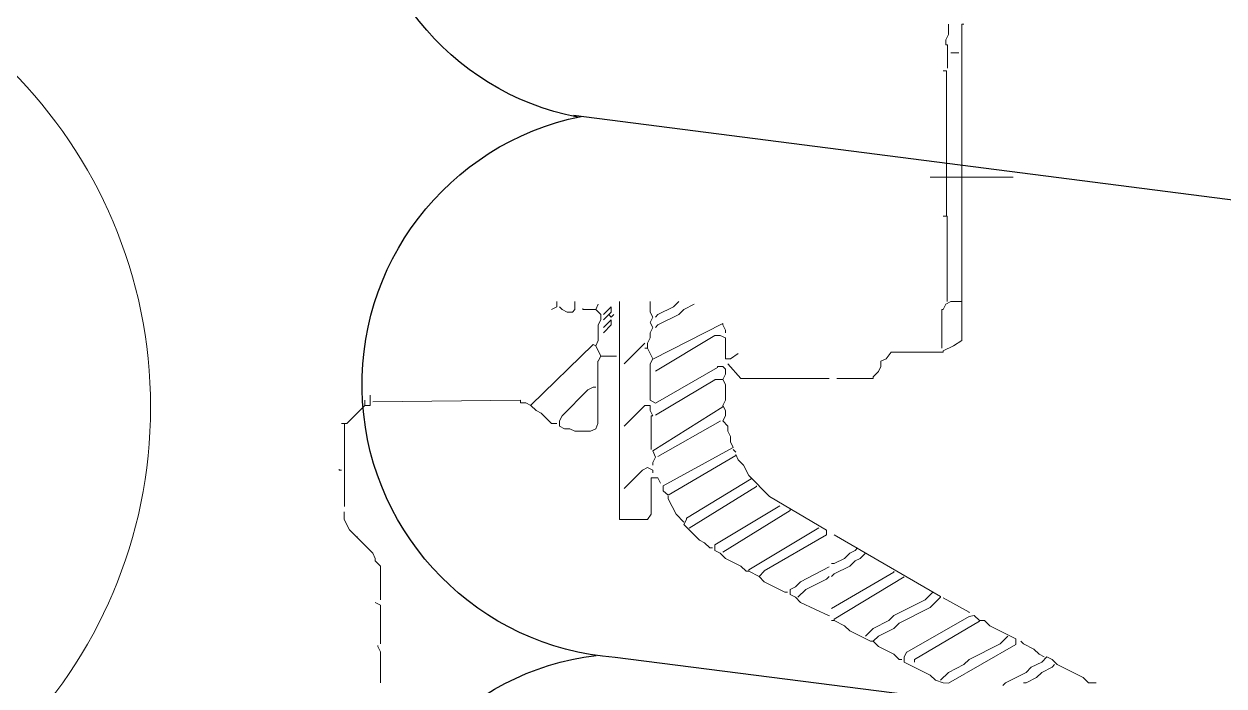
# Model space of a CAD drawing. Header units: millimetres. Extents: x -194958 to 83200, y -72620 to 64568.
# Drawn here: x 50772.4 to 50845.2, y 24727.3 to 24767.5 of the extents above; entities that cross this region are included whole.
import ezdxf

# ---------------------------------------------------------------- set-up
doc = ezdxf.new("R2010")
doc.units = ezdxf.units.MM
doc.header["$LTSCALE"] = 200
doc.layers.add('_GD-M-FP-Fhs', color=1, linetype='Continuous', lineweight=30)
doc.layers.add('VL-TEST-DRAIN VALVE', color=7, linetype='Continuous', lineweight=20)

# ---------------------------------------------------------------- blocks, each defined once
blk = doc.blocks.new('0167-P-PH2-PL-3-109 Office Lvl-03040507&08$0$hode dra')
at = {"color": 251}
for p, q in [((-0.2668344906347642, 0.0916993260979666), (-0.6467763939577793, 0.0430898054614488)), ((-0.2668344906347642, 0.05950115087628749), (-0.6492791172231449, 0.01021194091438815))]:
    blk.add_line(p, q, dxfattribs=at)
for centre, radius, start, end in [((-0.6459959652501013, 0.05901964701712359), 0.0161758289663719, 100.3920296080414, 263.1101294243837), ((-0.6455199411365058, 0.026532870449131), 0.0166045406637877, 94.33967559317011, 258.4975099586059), ((-0.6459605406190505, -0.005604177936902488), 0.01620735282749, 100.9722675149145, 262.9974389423274)]:
    blk.add_arc(centre, radius, start, end, dxfattribs=at)
blk = doc.blocks.new('G$C055760D6')
at = {"layer": '_GD-M-FP-Fhs', "color": 251, "xscale": -999.999999813906, "yscale": 999.9999998139062, "zscale": 999.9999998139064, "rotation": 180.0315716567086}
blk.add_blockref('0167-P-PH2-PL-3-109 Office Lvl-03040507&08$0$hode dra', (705.0452930769243, -402.5021402840175), dxfattribs=at)
blk = doc.blocks.new('A$Cab73a533')
at = {"color": 7}
for p, q in [((-9.007850840280298, 46.20508272775623, 0.0055527750848013), (-9.007850840280298, 46.4592427277712, 0.0055527750848013)), ((-8.838410840195138, 46.03564272775839, 0.0055527750848013), (-9.007850840280298, 46.20508272775623, 0.0055527750848013)), ((-8.414810840273276, 45.18844272775823, 0.0055527750848013), (-8.838410840195138, 46.03564272775839, 0.0055527750848013)), ((-8.49953084019944, 45.01900272777129, 0.0055527750848013), (-8.414810840273276, 45.10372272775567, 0.0055527750848013)), ((-8.245370840188116, 45.01900272777129, 0.0055527750848013), (-8.414810840273276, 45.18844272775823, 0.0055527750848013)), ((-8.6689708402846, 44.68012272777196, 0.0055527750848013), (-8.49953084019944, 45.01900272777129, 0.0055527750848013)), ((-8.330090840172488, 44.68012272777196, 0.0055527750848013), (-8.160650840203743, 44.84956272775889, 0.0055527750848013)), ((-8.160650840203743, 44.84956272775889, 0.0055527750848013), (-8.245370840188116, 45.01900272777129, 0.0055527750848013)), ((-8.075930840277579, 44.59540272777303, 0.0055527750848013), (-8.160650840203743, 44.76484272775633, 0.0055527750848013)), ((-9.007850840280298, 44.17180272775659, 0.0055527750848013), (-8.838410840195138, 44.51068272775592, 0.0055527750848013)), ((-8.838410840195138, 44.51068272775592, 0.0055527750848013), (-8.6689708402846, 44.68012272777196, 0.0055527750848013)), ((-8.6689708402846, 44.17180272775659, 0.0055527750848013), (-8.49953084019944, 44.34124272775807, 0.0055527750848013)), ((-8.49953084019944, 44.34124272775807, 0.0055527750848013), (-8.330090840172488, 44.68012272777196, 0.0055527750848013)), ((-7.906490840192419, 44.42596272777155, 0.0055527750848013), (-8.075930840277579, 44.59540272777303, 0.0055527750848013)), ((-7.737050840281881, 44.08708272777221, 0.0055527750848013), (-7.906490840192419, 44.42596272777155, 0.0055527750848013)), ((-9.007850840280298, 43.49404272777247, 0.0055527750848013), (-8.6689708402846, 44.17180272775659, 0.0055527750848013)), ((-9.007850840280298, 44.08708272777221, 0.0055527750848013), (-9.007850840280298, 44.17180272775659, 0.0055527750848013)), ((-7.652330840181094, 44.00236272775874, 0.0055527750848013), (-7.737050840281881, 44.08708272777221, 0.0055527750848013)), ((-9.020173749420792, 41.63020272775611, 0.0055527750848013), (-7.750606040179264, 43.83292272775725, 0.0055527750848013)), ((-7.750606040179264, 43.83292272775725, 0.0055527750848013), (-7.737050840281881, 43.83292272775725, 0.0055527750848013)), ((-7.737050840281881, 43.83292272775725, 0.0055527750848013), (-7.567610840196721, 43.83292272775725, 0.0055527750848013)), ((-7.737050840281881, 43.32460272777098, 0.0055527750848013), (-7.482890840270557, 43.57876272777139, 0.0055527750848013)), ((-7.567610840196721, 43.83292272775725, 0.0055527750848013), (-7.144010840274859, 42.98572272777164, 0.0055527750848013)), ((7.512549159815535, 41.03716272775637, 0.0055527750848013), (7.512549159815535, 43.74820272775833, 0.0055527750848013)), ((-9.092570840206463, 43.40932272775535, 0.0055527750848013), (-9.007850840280298, 43.49404272777247, 0.0055527750848013)), ((-8.245370840188116, 42.30796272775842, 0.0055527750848013), (-7.737050840281881, 43.32460272777098, 0.0055527750848013)), ((-7.144010840274859, 42.98572272777164, 0.0055527750848013), (-6.974570840189699, 42.81628272777016, 0.0055527750848013)), ((-6.974570840189699, 42.81628272777016, 0.0055527750848013), (-6.974570840189699, 42.64684272775776, 0.0055527750848013)), ((-8.247703986999113, 40.5288427277701, 0.0055527750848013), (-6.998896763485391, 42.64684272775776, 0.0055527750848013)), ((-6.998896763485391, 42.64684272775776, 0.0055527750848013), (-6.974570840189699, 42.64684272775776, 0.0055527750848013)), ((-6.974570840189699, 42.64684272775776, 0.0055527750848013), (-6.805130840279162, 42.47740272777082, 0.0055527750848013)), ((-6.805130840279162, 42.47740272777082, 0.0055527750848013), (-6.842665017349645, 42.30796272775842, 0.0055527750848013)), ((-8.6689708402846, 41.63020272775611, 0.0055527750848013), (-8.414810840273276, 42.13852272777149, 0.0055527750848013)), ((-8.414810840273276, 42.13852272777149, 0.0055527750848013), (-8.245370840188116, 42.30796272775842, 0.0055527750848013)), ((-6.842665017349645, 42.30796272775842, 0.0055527750848013), (-8.007296916213818, 40.27468272775877, 0.0055527750848013)), ((-6.703880108601879, 42.30796272775842, 0.0055527750848013), (-6.720410840178374, 42.30796272775842, 0.0055527750848013)), ((-6.228621571906842, 41.46076272777282, 0.0055527750848013), (-6.703880108601879, 42.30796272775842, 0.0055527750848013)), ((2.005749159725383, 41.7996427277576, 0.0055527750848013), (2.175189159810543, 42.07498272775774, 0.0055527750848013)), ((2.175189159810543, 42.07498272775774, 0.0055527750848013), (12.51102915982483, 42.07498272775774, 0.0055527750848013)), ((3.44598915980896, 41.71492272775868, 0.0055527750848013), (3.44598915980896, 42.05380272775801, 0.0055527750848013)), ((11.57910915982211, 41.71492272775868, 0.0055527750848013), (11.57910915982211, 41.96908272775545, 0.0055527750848013)), ((12.51102915982483, 42.07498272775774, 0.0055527750848013), (12.51102915982483, 42.13852272777149, 0.0055527750848013)), ((-9.007850840280298, 41.46076272777282, 0.0055527750848013), (-9.020173749420792, 41.63020272775611, 0.0055527750848013)), ((-8.92313084017951, 41.3760427277557, 0.0055527750848013), (-8.6689708402846, 41.63020272775611, 0.0055527750848013)), ((1.836309159814846, 41.46076272777282, 0.0055527750848013), (2.005749159725383, 41.7996427277576, 0.0055527750848013)), ((3.361269159824587, 41.54548272777174, 0.0055527750848013), (3.44598915980896, 41.71492272775868, 0.0055527750848013)), ((3.44598915980896, 41.58784272775665, 0.0055527750848013), (6.241749159817118, 41.58784272775665, 0.0055527750848013)), ((6.241749159817118, 41.58784272775665, 0.0055527750848013), (6.241749159817118, 41.46076272777282, 0.0055527750848013)), ((6.241749159817118, 41.56666272777147, 0.0055527750848013), (10.98606915981509, 41.56666272777147, 0.0055527750848013)), ((10.98606915981509, 41.56666272777147, 0.0055527750848013), (10.98606915981509, 41.46076272777282, 0.0055527750848013)), ((11.07078915979946, 41.60196272775647, 0.0055527750848013), (11.83326915983343, 41.60196272775647, 0.0055527750848013)), ((11.83326915983343, 41.60196272775647, 0.0055527750848013), (11.83326915983343, 41.54548272777174, 0.0055527750848013)), ((12.00270915968576, 41.54548272777174, 0.0055527750848013), (12.17214915982913, 41.63020272775611, 0.0055527750848013)), ((12.17214915982913, 41.63020272775611, 0.0055527750848013), (12.51102915982483, 41.63020272775611, 0.0055527750848013)), ((-8.92313084017951, 41.20660272775785, 0.0055527750848013), (-9.007850840280298, 41.46076272777282, 0.0055527750848013)), ((-8.753690840327181, 41.03716272775637, 0.0055527750848013), (-8.92313084017951, 41.20660272775785, 0.0055527750848013)), ((-6.21209084027214, 41.3760427277557, 0.0055527750848013), (-6.550970840326045, 41.03716272775637, 0.0055527750848013)), ((-6.191055472881999, 41.3760427277557, 0.0055527750848013), (-6.21209084027214, 41.3760427277557, 0.0055527750848013)), ((-4.17171419999795, 37.90252272775615, 0.0055527750848013), (-6.191055472881999, 41.3760427277557, 0.0055527750848013)), ((1.79394915967714, 39.76636272775795, 0.0055527750848013), (1.79394915967714, 41.46076272777282, 0.0055527750848013)), ((1.79394915967714, 41.46076272777282, 0.0055527750848013), (1.836309159814846, 41.46076272777282, 0.0055527750848013)), ((1.921029159799218, 41.4184027277588, 0.0055527750848013), (3.19182915968122, 41.4184027277588, 0.0055527750848013)), ((3.19182915968122, 41.46076272777282, 0.0055527750848013), (3.361269159824587, 41.54548272777174, 0.0055527750848013)), ((3.19182915968122, 41.4184027277588, 0.0055527750848013), (3.19182915968122, 41.46076272777282, 0.0055527750848013)), ((11.83326915983343, 41.54548272777174, 0.0055527750848013), (12.00270915968576, 41.54548272777174, 0.0055527750848013)), ((-8.330090840172488, 40.18996272777076, 0.0055527750848013), (-8.753690840327181, 41.03716272775637, 0.0055527750848013)), ((-6.550970840326045, 41.03716272775637, 0.0055527750848013), (-7.059290840174071, 40.02052272775836, 0.0055527750848013)), ((-6.805130840279162, 39.85108272777143, 0.0055527750848013), (-6.296810840198305, 40.86772272775852, 0.0055527750848013)), ((-6.296810840198305, 40.86772272775852, 0.0055527750848013), (-6.04265084018698, 41.12188272777348, 0.0055527750848013)), ((-8.330090840172488, 40.5288427277701, 0.0055527750848013), (-8.247703986999113, 40.5288427277701, 0.0055527750848013)), ((-8.160650840203743, 40.18996272777076, 0.0055527750848013), (-8.330090840172488, 40.18996272777076, 0.0055527750848013)), ((-8.245370840188116, 40.02052272775836, 0.0055527750848013), (-8.245370840188116, 40.10524272777184, 0.0055527750848013)), ((-8.075930840277579, 39.85108272777143, 0.0055527750848013), (-8.245370840188116, 40.02052272775836, 0.0055527750848013)), ((-7.991210840176791, 40.27468272775877, 0.0055527750848013), (-8.160650840203743, 40.18996272777076, 0.0055527750848013)), ((-8.007296916213818, 40.27468272775877, 0.0055527750848013), (-7.991210840176791, 40.27468272775877, 0.0055527750848013)), ((-7.059290840174071, 40.02052272775836, 0.0055527750848013), (-7.228730840201024, 39.85108272777143, 0.0055527750848013)), ((-5.544077272119466, 40.18996272777076, 0.0055527750848013), (-6.930804342904594, 37.90252272775615, 0.0055527750848013)), ((-7.821770840208046, 39.34276272775605, 0.0055527750848013), (-8.075930840277579, 39.85108272777143, 0.0055527750848013)), ((-7.228730840201024, 39.85108272777143, 0.0055527750848013), (-7.482890840270557, 39.34276272775605, 0.0055527750848013)), ((-7.228730840201024, 39.1733227277582, 0.0055527750848013), (-6.974570840189699, 39.68164272775539, 0.0055527750848013)), ((-6.974570840189699, 39.68164272775539, 0.0055527750848013), (-6.805130840279162, 39.85108272777143, 0.0055527750848013)), ((-6.581207315553911, 37.81780272777178, 0.0055527750848013), (-5.390960758260917, 39.85108272777143, 0.0055527750848013)), ((-5.390960758260917, 39.85108272777143, 0.0055527750848013), (-5.364890840195585, 39.85108272777143, 0.0055527750848013)), ((1.582149159803521, 39.59692272775646, 0.0055527750848013), (1.79394915967714, 39.76636272775795, 0.0055527750848013)), ((-7.652330840181094, 39.1733227277582, 0.0055527750848013), (-7.821770840208046, 39.34276272775605, 0.0055527750848013)), ((-7.482890840270557, 39.34276272775605, 0.0055527750848013), (-7.652330840181094, 39.1733227277582, 0.0055527750848013)), ((0.9891091596800834, 39.1733227277582, 0.0055527750848013), (1.158549159823451, 39.34276272775605, 0.0055527750848013)), ((1.158549159823451, 39.34276272775605, 0.0055527750848013), (1.327989159792196, 39.42748272777317, 0.0055527750848013)), ((1.327989159792196, 39.42748272777317, 0.0055527750848013), (1.497429159819148, 39.42748272777317, 0.0055527750848013)), ((1.497429159819148, 39.42748272777317, 0.0055527750848013), (1.582149159803521, 39.59692272775646, 0.0055527750848013)), ((-7.652330840181094, 39.08860272777019, 0.0055527750848013), (-7.652330840181094, 39.1733227277582, 0.0055527750848013)), ((-7.313450840185396, 38.41084272777152, 0.0055527750848013), (-7.652330840181094, 39.08860272777019, 0.0055527750848013)), ((-7.482890840270557, 38.91916272775779, 0.0055527750848013), (-7.228730840201024, 39.1733227277582, 0.0055527750848013)), ((-4.941290840273723, 38.74972272777086, 0.0055527750848013), (-4.771850840188563, 38.91916272775779, 0.0055527750848013)), ((0.9326291598263197, 37.98724272777326, 0.0055527750848013), (0.9326291598263197, 39.1733227277582, 0.0055527750848013)), ((0.9326291598263197, 39.1733227277582, 0.0055527750848013), (0.9891091596800834, 39.1733227277582, 0.0055527750848013)), ((-5.195450840168633, 38.41084272777152, 0.0055527750848013), (-5.026010840199888, 38.58028272775846, 0.0055527750848013)), ((-5.026010840199888, 38.58028272775846, 0.0055527750848013), (-4.941290840273723, 38.74972272777086, 0.0055527750848013)), ((-4.771850840188563, 38.41084272777152, 0.0055527750848013), (-4.68713084020419, 38.58028272775846, 0.0055527750848013)), ((-4.68713084020419, 38.58028272775846, 0.0055527750848013), (-4.602410840278026, 38.66500272775738, 0.0055527750848013)), ((-7.144010840274859, 38.24140272775549, 0.0055527750848013), (-7.313450840185396, 38.41084272777152, 0.0055527750848013)), ((-6.974570840189699, 37.90252272775615, 0.0055527750848013), (-7.144010840274859, 38.24140272775549, 0.0055527750848013)), ((-5.449610840179957, 37.90252272775615, 0.0055527750848013), (-5.195450840168633, 38.41084272777152, 0.0055527750848013)), ((-5.11073084018426, 37.90252272775615, 0.0055527750848013), (-4.941290840273723, 38.24140272775549, 0.0055527750848013)), ((-4.941290840273723, 38.24140272775549, 0.0055527750848013), (-4.771850840188563, 38.41084272777152, 0.0055527750848013)), ((-6.930804342904594, 37.90252272775615, 0.0055527750848013), (-6.974570840189699, 37.90252272775615, 0.0055527750848013)), ((-6.974570840189699, 37.81780272777178, 0.0055527750848013), (-6.974570840189699, 37.90252272775615, 0.0055527750848013)), ((-6.383438948367257, 36.80116272775558, 0.0055527750848013), (-6.824211921251845, 37.7330827277583, 0.0055527750848013)), ((-6.824211921251845, 37.7330827277583, 0.0055527750848013), (-6.805130840162747, 37.7330827277583, 0.0055527750848013)), ((-5.957930840202607, 36.97060272777162, 0.0055527750848013), (-5.61905084020691, 37.64836272777029, 0.0055527750848013)), ((-5.214531921257731, 37.7330827277583, 0.0055527750848013), (-5.705678948259447, 36.80116272775558, 0.0055527750848013)), ((-5.61905084020691, 37.64836272777029, 0.0055527750848013), (-5.53433084016433, 37.7330827277583, 0.0055527750848013)), ((-5.534330840280745, 37.81780272777178, 0.0055527750848013), (-5.449610840179957, 37.90252272775615, 0.0055527750848013)), ((-4.171941651031375, 37.64836272777029, 0.0055527750848013), (-5.353442191611975, 35.61508272777064, 0.0055527750848013)), ((-5.11073084018426, 37.81780272777178, 0.0055527750848013), (-5.11073084018426, 37.90252272775615, 0.0055527750848013)), ((-4.009370840154588, 37.64836272777029, 0.0055527750848013), (-4.171941651031375, 37.64836272777029, 0.0055527750848013)), ((-2.918154381564818, 35.78452272777213, 0.0055527750848013), (-4.019800115085673, 37.64836272777029, 0.0055527750848013)), ((-4.019800115085673, 37.64836272777029, 0.0055527750848013), (-4.009370840154588, 37.64836272777029, 0.0055527750848013)), ((0.9326291598263197, 34.85260272775849, 0.0055527750848013), (0.9326291598263197, 37.7330827277583, 0.0055527750848013)), ((-3.943027741916012, 37.39420272777352, 0.0055527750848013), (-5.321258115582168, 35.10676272775891, 0.0055527750848013)), ((-6.212090840155724, 36.71644272777121, 0.0055527750848013), (-5.957930840202607, 36.97060272777162, 0.0055527750848013)), ((-6.212090840155724, 36.63172272775773, 0.0055527750848013), (-6.383438948367257, 36.80116272775558, 0.0055527750848013)), ((-6.127370840171352, 36.46228272775625, 0.0055527750848013), (-6.212090840155724, 36.63172272775773, 0.0055527750848013)), ((-5.873210840160027, 36.63172272775773, 0.0055527750848013), (-5.957930840202607, 36.46228272775625, 0.0055527750848013)), ((-5.703770840191282, 36.80116272775558, 0.0055527750848013), (-5.873210840160027, 36.63172272775773, 0.0055527750848013)), ((-5.957930840202607, 36.46228272775625, 0.0055527750848013), (-6.127370840171352, 36.46228272775625, 0.0055527750848013)), ((-6.04265084018698, 36.29284272777295, 0.0055527750848013), (-6.04265084018698, 36.37756272777187, 0.0055527750848013)), ((-5.703770840191282, 35.61508272777064, 0.0055527750848013), (-6.04265084018698, 36.29284272777295, 0.0055527750848013)), ((-4.733872909215279, 34.2595627277733, 0.0055527750848013), (-3.376161874679383, 36.46228272775625, 0.0055527750848013)), ((-3.220605848066043, 36.12340272777146, 0.0055527750848013), (-4.499207944085356, 34.00540272775834, 0.0055527750848013)), ((-3.376161874679383, 36.46228272775625, 0.0055527750848013), (-3.331610840163194, 36.46228272775625, 0.0055527750848013)), ((-2.230250840191729, 35.10676272775891, 0.0055527750848013), (-2.918154381564818, 35.78452272777213, 0.0055527750848013)), ((-5.53433084016433, 35.44564272775824, 0.0055527750848013), (-5.703770840191282, 35.61508272777064, 0.0055527750848013)), ((-5.364890840195585, 35.61508272777064, 0.0055527750848013), (-5.53433084016433, 35.44564272775824, 0.0055527750848013)), ((-5.364890840195585, 35.10676272775891, 0.0055527750848013), (-5.53433084016433, 35.44564272775824, 0.0055527750848013)), ((-5.353442191611975, 35.61508272777064, 0.0055527750848013), (-5.364890840195585, 35.61508272777064, 0.0055527750848013)), ((-3.959412890078966, 33.15820272777273, 0.0055527750848013), (-2.591439107200131, 35.36092272777023, 0.0055527750848013)), ((-2.591439107200131, 35.36092272777023, 0.0055527750848013), (-2.569130840187427, 35.36092272777023, 0.0055527750848013)), ((-5.321258115582168, 35.10676272775891, 0.0055527750848013), (-5.364890840195585, 35.10676272775891, 0.0055527750848013)), ((-5.364890840195585, 35.02204272777089, 0.0055527750848013), (-5.364890840195585, 35.10676272775891, 0.0055527750848013)), ((-5.195450840168633, 34.85260272775849, 0.0055527750848013), (-5.364890840195585, 35.02204272777089, 0.0055527750848013)), ((-2.340541943674907, 35.19148272777238, 0.0055527750848013), (-3.629227742785588, 33.07348272775562, 0.0055527750848013)), ((-1.891370840196032, 34.93732272777197, 0.0055527750848013), (-2.230250840191729, 35.10676272775891, 0.0055527750848013)), ((-1.72193084016908, 34.76788272775593, 0.0055527750848013), (-1.891370840196032, 34.93732272777197, 0.0055527750848013)), ((-4.941290840157308, 34.34428272777222, 0.0055527750848013), (-5.195450840168633, 34.85260272775849, 0.0055527750848013)), ((-2.877441768010613, 32.48044272777042, 0.0055527750848013), (-1.583059912372846, 34.68316272777156, 0.0055527750848013)), ((-1.315662870707456, 34.59844272775808, 0.0055527750848013), (-2.572881801985204, 32.31100272775802, 0.0055527750848013)), ((-1.552490840200335, 34.68316272777156, 0.0055527750848013), (-1.72193084016908, 34.76788272775593, 0.0055527750848013)), ((-1.583059912372846, 34.68316272777156, 0.0055527750848013), (-1.552490840200335, 34.68316272777156, 0.0055527750848013)), ((-1.467770840157755, 34.68316272777156, 0.0055527750848013), (-1.383050840173382, 34.59844272775808, 0.0055527750848013)), ((-1.128890840162057, 34.51372272775552, 0.0055527750848013), (-1.315662870707456, 34.59844272775808, 0.0055527750848013)), ((-0.9594508401933126, 34.51372272775552, 0.0055527750848013), (-1.128890840162057, 34.51372272775552, 0.0055527750848013)), ((-0.7900108401663601, 34.4290027277566, 0.0055527750848013), (-0.9594508401933126, 34.51372272775552, 0.0055527750848013)), ((1.412709159834776, 34.4290027277566, 0.0055527750848013), (0.9326291598263197, 34.85260272775849, 0.0055527750848013)), ((1.582149159803521, 34.51372272775552, 0.0055527750848013), (1.751589159830473, 34.76788272775593, 0.0055527750848013)), ((1.582149159803521, 34.34428272777222, 0.0055527750848013), (1.582149159803521, 34.51372272775552, 0.0055527750848013)), ((-4.771850840188563, 34.17484272775619, 0.0055527750848013), (-4.941290840157308, 34.34428272777222, 0.0055527750848013)), ((-4.68713084020419, 34.00540272775834, 0.0055527750848013), (-4.771850840188563, 34.17484272775619, 0.0055527750848013)), ((-1.616819177696016, 32.14156272777109, 0.0055527750848013), (-0.4639544630772434, 34.17484272775619, 0.0055527750848013)), ((-1.423894768988248, 31.97212272775869, 0.0055527750848013), (0.01122243324061856, 34.2595627277733, 0.0055527750848013)), ((-0.6205708401976153, 34.4290027277566, 0.0055527750848013), (-0.7900108401663601, 34.4290027277566, 0.0055527750848013)), ((-0.4511308401706629, 34.2595627277733, 0.0055527750848013), (-0.6205708401976153, 34.4290027277566, 0.0055527750848013)), ((-0.4639544630772434, 34.17484272775619, 0.0055527750848013), (-0.4511308401706629, 34.17484272775619, 0.0055527750848013)), ((-0.281690840201918, 34.34428272777222, 0.0055527750848013), (-0.4511308401706629, 34.2595627277733, 0.0055527750848013)), ((-0.1122508401749656, 34.34428272777222, 0.0055527750848013), (-0.281690840201918, 34.34428272777222, 0.0055527750848013)), ((0.05718915979377925, 34.2595627277733, 0.0055527750848013), (-0.1122508401749656, 34.34428272777222, 0.0055527750848013)), ((0.01122243324061856, 34.2595627277733, 0.0055527750848013), (0.05718915979377925, 34.2595627277733, 0.0055527750848013)), ((0.2266291598207317, 34.34428272777222, 0.0055527750848013), (0.05718915979377925, 34.2595627277733, 0.0055527750848013)), ((0.7349491598433815, 34.34428272777222, 0.0055527750848013), (0.2266291598207317, 34.34428272777222, 0.0055527750848013)), ((0.9043891598121263, 34.2595627277733, 0.0055527750848013), (0.7349491598433815, 34.34428272777222, 0.0055527750848013)), ((1.073829159839079, 34.34428272777222, 0.0055527750848013), (0.9043891598121263, 34.2595627277733, 0.0055527750848013)), ((0.9043891598121263, 34.00540272775834, 0.0055527750848013), (0.9043891598121263, 34.2595627277733, 0.0055527750848013)), ((1.243269159807824, 34.34428272777222, 0.0055527750848013), (1.073829159839079, 34.34428272777222, 0.0055527750848013)), ((1.327989159792196, 34.2595627277733, 0.0055527750848013), (1.243269159807824, 34.34428272777222, 0.0055527750848013)), ((1.327989159792196, 34.09012272777181, 0.0055527750848013), (1.327989159792196, 34.2595627277733, 0.0055527750848013)), ((1.564184125512838, 31.97212272775869, 0.0055527750848013), (2.729714194138069, 34.2595627277733, 0.0055527750848013)), ((2.259909159794915, 34.34428272777222, 0.0055527750848013), (1.582149159803521, 34.34428272777222, 0.0055527750848013)), ((2.344629159837496, 34.17484272775619, 0.0055527750848013), (2.259909159794915, 34.34428272777222, 0.0055527750848013)), ((2.344629159837496, 34.00540272775834, 0.0055527750848013), (2.344629159837496, 34.17484272775619, 0.0055527750848013)), ((2.51406915980624, 34.34428272777222, 0.0055527750848013), (2.429349159821868, 34.34428272777222, 0.0055527750848013)), ((2.683509159833193, 34.2595627277733, 0.0055527750848013), (2.51406915980624, 34.34428272777222, 0.0055527750848013)), ((2.729714194138069, 34.2595627277733, 0.0055527750848013), (2.683509159833193, 34.2595627277733, 0.0055527750848013)), ((-4.517690840177238, 34.00540272775834, 0.0055527750848013), (-4.68713084020419, 34.00540272775834, 0.0055527750848013)), ((-4.60241084016161, 33.83596272775685, 0.0055527750848013), (-4.60241084016161, 33.92068272777033, 0.0055527750848013)), ((-4.432970840192866, 33.66652272775536, 0.0055527750848013), (-4.60241084016161, 33.83596272775685, 0.0055527750848013)), ((-4.499207944085356, 34.00540272775834, 0.0055527750848013), (-4.517690840177238, 34.00540272775834, 0.0055527750848013)), ((-0.2667090562172234, 32.05684272777216, 0.0055527750848013), (0.8966331034316681, 34.00540272775834, 0.0055527750848013)), ((0.1258230837993324, 32.05684272777216, 0.0055527750848013), (1.290454982605297, 34.09012272777181, 0.0055527750848013)), ((0.8966331034316681, 34.00540272775834, 0.0055527750848013), (0.9043891598121263, 34.00540272775834, 0.0055527750848013)), ((1.173530943924561, 32.05684272777216, 0.0055527750848013), (2.336873103515245, 34.00540272775834, 0.0055527750848013)), ((1.290454982605297, 34.09012272777181, 0.0055527750848013), (1.327989159792196, 34.09012272777181, 0.0055527750848013)), ((2.336873103515245, 34.00540272775834, 0.0055527750848013), (2.344629159837496, 34.00540272775834, 0.0055527750848013)), ((-4.348250840208493, 33.49708272775752, 0.0055527750848013), (-4.432970840192866, 33.66652272775536, 0.0055527750848013)), ((-3.839930840185843, 32.98876272777125, 0.0055527750848013), (-4.348250840208493, 33.49708272775752, 0.0055527750848013)), ((-3.670490840158891, 33.07348272775562, 0.0055527750848013), (-3.839930840185843, 32.98876272777125, 0.0055527750848013)), ((-3.755210840201471, 32.98876272777125, 0.0055527750848013), (-3.501050840190146, 32.73460272775628, 0.0055527750848013)), ((-3.629227742785588, 33.07348272775562, 0.0055527750848013), (-3.670490840158891, 33.07348272775562, 0.0055527750848013)), ((3.02238915982889, 32.8193227277734, 0.0055527750848013), (3.19182915968122, 32.98876272777125, 0.0055527750848013)), ((3.19182915968122, 32.98876272777125, 0.0055527750848013), (3.361269159824587, 33.32764272777058, 0.0055527750848013)), ((-3.501050840190146, 32.73460272775628, 0.0055527750848013), (-2.992730840167496, 32.48044272777042, 0.0055527750848013)), ((2.683509159833193, 32.14156272777109, 0.0055527750848013), (3.02238915982889, 32.8193227277734, 0.0055527750848013)), ((3.02238915982889, 32.14156272777109, 0.0055527750848013), (3.276549159840215, 32.64988272777191, 0.0055527750848013)), ((3.276549159840215, 32.64988272777191, 0.0055527750848013), (3.44598915980896, 32.8193227277734, 0.0055527750848013)), ((-2.992730840167496, 32.48044272777042, 0.0055527750848013), (-2.908010840183124, 32.48044272777042, 0.0055527750848013)), ((-2.738570840156171, 32.31100272775802, 0.0055527750848013), (-2.877441768010613, 32.48044272777042, 0.0055527750848013)), ((-2.569130840187427, 32.31100272775802, 0.0055527750848013), (-2.738570840156171, 32.31100272775802, 0.0055527750848013)), ((-2.314970840176102, 32.14156272777109, 0.0055527750848013), (-2.484410840203054, 32.22628272777001, 0.0055527750848013)), ((-3.670490840158891, 31.80268272777175, 0.0055527750848013), (-3.501050840190146, 31.91564272777032, 0.0055527750848013)), ((-3.670490840158891, 30.9554827277716, 0.0055527750848013), (-3.670490840158891, 31.80268272777175, 0.0055527750848013)), ((-3.501050840190146, 31.91564272777032, 0.0055527750848013), (-2.314970840176102, 31.91564272777032, 0.0055527750848013)), ((-2.314970840176102, 31.97212272775869, 0.0055527750848013), (-2.314970840176102, 32.14156272777109, 0.0055527750848013)), ((-2.314970840176102, 31.91564272777032, 0.0055527750848013), (-2.314970840176102, 31.97212272775869, 0.0055527750848013)), ((-2.060810840164777, 31.97212272775869, 0.0055527750848013), (-2.145530840207357, 31.97212272775869, 0.0055527750848013)), ((-1.976090840180404, 31.80268272777175, 0.0055527750848013), (-2.060810840164777, 31.97212272775869, 0.0055527750848013)), ((-2.060810840164777, 31.63324272775571, 0.0055527750848013), (-1.976090840180404, 31.80268272777175, 0.0055527750848013)), ((-1.891370840196032, 31.97212272775869, 0.0055527750848013), (-1.806650840153452, 31.97212272775869, 0.0055527750848013)), ((-1.806650840153452, 31.97212272775869, 0.0055527750848013), (-1.637210840184707, 32.05684272777216, 0.0055527750848013)), ((-1.637210840184707, 32.05684272777216, 0.0055527750848013), (-1.423894768988248, 31.97212272775869, 0.0055527750848013)), ((-1.383050840173382, 31.91564272777032, 0.0055527750848013), (-0.281690840201918, 31.91564272777032, 0.0055527750848013)), ((-0.281690840201918, 31.91564272777032, 0.0055527750848013), (-0.281690840201918, 31.97212272775869, 0.0055527750848013)), ((-0.281690840201918, 31.97212272775869, 0.0055527750848013), (-0.1122508401749656, 31.88740272777068, 0.0055527750848013)), ((-0.1122508401749656, 31.88740272777068, 0.0055527750848013), (0.05718915979377925, 31.88740272777068, 0.0055527750848013)), ((0.05718915979377925, 31.88740272777068, 0.0055527750848013), (0.05718915979377925, 31.71796272775828, 0.0055527750848013)), ((0.2266291598207317, 31.88740272777068, 0.0055527750848013), (0.1258230837993324, 32.05684272777216, 0.0055527750848013)), ((1.412709159834776, 31.88740272777068, 0.0055527750848013), (0.2266291598207317, 31.88740272777068, 0.0055527750848013)), ((1.582149159803521, 31.97212272775869, 0.0055527750848013), (1.412709159834776, 31.88740272777068, 0.0055527750848013)), ((1.921029159799218, 31.80268272777175, 0.0055527750848013), (1.582149159803521, 31.97212272775869, 0.0055527750848013)), ((2.090469159826171, 31.80268272777175, 0.0055527750848013), (1.921029159799218, 31.80268272777175, 0.0055527750848013)), ((1.921029159799218, 31.71796272775828, 0.0055527750848013), (1.921029159799218, 31.80268272777175, 0.0055527750848013)), ((2.259909159794915, 31.88740272777068, 0.0055527750848013), (2.090469159826171, 31.80268272777175, 0.0055527750848013)), ((2.429349159821868, 31.88740272777068, 0.0055527750848013), (2.259909159794915, 31.88740272777068, 0.0055527750848013)), ((2.598789159790613, 31.97212272775869, 0.0055527750848013), (2.429349159821868, 31.88740272777068, 0.0055527750848013)), ((2.598789159790613, 32.05684272777216, 0.0055527750848013), (2.683509159833193, 32.14156272777109, 0.0055527750848013)), ((2.768229159817565, 31.88740272777068, 0.0055527750848013), (2.598789159790613, 31.97212272775869, 0.0055527750848013)), ((2.937669159844518, 31.97212272775869, 0.0055527750848013), (2.768229159817565, 31.88740272777068, 0.0055527750848013)), ((2.937669159844518, 32.05684272777216, 0.0055527750848013), (3.02238915982889, 32.14156272777109, 0.0055527750848013)), ((3.107109159813263, 31.88740272777068, 0.0055527750848013), (2.937669159844518, 31.97212272775869, 0.0055527750848013)), ((3.44598915980896, 31.88740272777068, 0.0055527750848013), (3.107109159813263, 31.88740272777068, 0.0055527750848013)), ((-2.653850840171799, 31.04020272775597, 0.0055527750848013), (-2.060810840164777, 31.63324272775571, 0.0055527750848013)), ((0.05718915979377925, 31.71796272775828, 0.0055527750848013), (-0.6205708401976153, 31.04020272775597, 0.0055527750848013)), ((1.412709159834776, 31.04020272775597, 0.0055527750848013), (2.090469159826171, 31.71796272775828, 0.0055527750848013)), ((-3.670490840158891, 30.88770672777173, 0.0055527750848013), (-3.670490840158891, 30.9554827277716, 0.0055527750848013)), ((3.44598915980896, 30.88770672777173, 0.0055527750848013), (-3.670490840158891, 30.88770672777173, 0.0055527750848013)), ((1.666869159846101, 30.27772272775837, 0.0055527750848013), (1.666869159846101, 30.78604272777011, 0.0055527750848013)), ((2.429349159821868, 30.3624427277573, 0.0055527750848013), (2.683509159833193, 30.61660272777226, 0.0055527750848013)), ((2.852949159801938, 30.61660272777226, 0.0055527750848013), (2.598789159790613, 30.3624427277573, 0.0055527750848013)), ((2.683509159833193, 30.61660272777226, 0.0055527750848013), (2.852949159801938, 30.61660272777226, 0.0055527750848013)), ((2.852949159801938, 30.3624427277573, 0.0055527750848013), (3.107109159813263, 30.61660272777226, 0.0055527750848013)), ((3.02238915982889, 30.70132272775663, 0.0055527750848013), (2.937669159844518, 30.61660272777226, 0.0055527750848013)), ((2.937669159844518, 30.61660272777226, 0.0055527750848013), (3.02238915982889, 30.53188272775878, 0.0055527750848013)), ((3.276549159840215, 30.61660272777226, 0.0055527750848013), (3.02238915982889, 30.3624427277573, 0.0055527750848013)), ((3.107109159813263, 30.61660272777226, 0.0055527750848013), (3.276549159840215, 30.61660272777226, 0.0055527750848013)), ((1.497429159819148, 30.19300272777036, 0.0055527750848013), (1.666869159846101, 30.27772272775837, 0.0055527750848013)), ((1.497429159819148, 30.17605872777131, 0.0055527750848013), (1.497429159819148, 30.19300272777036, 0.0055527750848013)), ((1.666869159846101, 30.27772272775837, 0.0055527750848013), (2.005749159841798, 30.10828272777144, 0.0055527750848013)), ((2.005749159841798, 30.10828272777144, 0.0055527750848013), (2.175189159810543, 30.19300272777036, 0.0055527750848013)), ((2.175189159810543, 30.19300272777036, 0.0055527750848013), (2.683509159833193, 30.19300272777036, 0.0055527750848013)), ((2.683509159833193, 30.19300272777036, 0.0055527750848013), (2.852949159801938, 30.27772272775837, 0.0055527750848013)), ((2.852949159801938, 30.27772272775837, 0.0055527750848013), (3.02238915982889, 30.27772272775837, 0.0055527750848013)), ((3.02238915982889, 30.27772272775837, 0.0055527750848013), (3.19182915968122, 30.10828272777144, 0.0055527750848013)), ((3.19182915968122, 30.10828272777144, 0.0055527750848013), (3.361269159824587, 30.19300272777036, 0.0055527750848013)), ((-0.7900108401663601, 29.9388427277554, 0.0055527750848013), (-0.7052908401819877, 30.10828272777144, 0.0055527750848013)), ((-0.7900108401663601, 29.43052272775822, 0.0055527750848013), (-0.7900108401663601, 29.9388427277554, 0.0055527750848013)), ((-0.7052908401819877, 30.10828272777144, 0.0055527750848013), (-0.5358508401550353, 30.17605872777131, 0.0055527750848013)), ((-0.5358508401550353, 30.17605872777131, 0.0055527750848013), (1.497429159819148, 30.17605872777131, 0.0055527750848013)), ((0.565509159816429, 29.85412272777103, 0.0055527750848013), (-0.281690840201918, 29.00692272775632, 0.0055527750848013)), ((2.044287204917055, 30.02356272775796, 0.0055527750848013), (0.06069261842640117, 27.99028272777286, 0.0055527750848013)), ((0.6502291598008014, 30.02356272775796, 0.0055527750848013), (0.565509159816429, 29.85412272777103, 0.0055527750848013)), ((0.6502291598008014, 30.10828272777144, 0.0055527750848013), (0.6502291598008014, 30.02356272775796, 0.0055527750848013)), ((2.005749159841798, 30.10828272777144, 0.0055527750848013), (2.044287204917055, 30.02356272775796, 0.0055527750848013)), ((3.19182915968122, 29.68468272775863, 0.0055527750848013), (3.19182915968122, 30.10828272777144, 0.0055527750848013)), ((-0.7052908401819877, 29.26108272777128, 0.0055527750848013), (-0.7900108401663601, 29.43052272775822, 0.0055527750848013)), ((3.107109159813263, 29.34580272775565, 0.0055527750848013), (3.19182915968122, 29.43052272775822, 0.0055527750848013)), ((3.226792307919823, 29.68468272775863, 0.0055527750848013), (3.19182915968122, 29.68468272775863, 0.0055527750848013)), ((3.19182915968122, 29.43052272775822, 0.0055527750848013), (3.44598915980896, 29.43052272775822, 0.0055527750848013)), ((-0.7052908401819877, 29.09164272777343, 0.0055527750848013), (-0.7052908401819877, 29.26108272777128, 0.0055527750848013)), ((-0.6205708401976153, 28.92220272777195, 0.0055527750848013), (-0.7052908401819877, 29.09164272777343, 0.0055527750848013)), ((3.107109159813263, 29.17636272777236, 0.0055527750848013), (3.107109159813263, 29.34580272775565, 0.0055527750848013)), ((3.19182915968122, 29.00692272775632, 0.0055527750848013), (3.107109159813263, 29.17636272777236, 0.0055527750848013)), ((-0.4511308401706629, 28.92220272777195, 0.0055527750848013), (-0.6205708401976153, 28.92220272777195, 0.0055527750848013)), ((-0.5358508401550353, 28.66804272775698, 0.0055527750848013), (-0.5358508401550353, 28.83748272775847, 0.0055527750848013)), ((-0.196970840159338, 28.32916272775765, 0.0055527750848013), (-0.5358508401550353, 28.66804272775698, 0.0055527750848013)), ((-0.281690840201918, 29.00692272775632, 0.0055527750848013), (-0.4511308401706629, 28.92220272777195, 0.0055527750848013)), ((3.276549159840215, 28.92220272777195, 0.0055527750848013), (3.19182915968122, 29.00692272775632, 0.0055527750848013)), ((3.19182915968122, 28.66804272775698, 0.0055527750848013), (3.276549159840215, 28.83748272775847, 0.0055527750848013)), ((3.276549159840215, 28.83748272775847, 0.0055527750848013), (3.44598915980896, 28.83748272775847, 0.0055527750848013)), ((-0.1122508401749656, 28.15972272777071, 0.0055527750848013), (-0.196970840159338, 28.32916272775765, 0.0055527750848013)), ((0.05718915979377925, 27.99028272777286, 0.0055527750848013), (-0.1122508401749656, 28.15972272777071, 0.0055527750848013)), ((0.1419091598363593, 27.82084272777138, 0.0055527750848013), (0.05718915979377925, 27.99028272777286, 0.0055527750848013)), ((0.1419091598363593, 27.65140272777353, 0.0055527750848013), (0.1419091598363593, 27.82084272777138, 0.0055527750848013)), ((0.2293700946029276, 27.65140272777353, 0.0055527750848013), (0.1419091598363593, 27.65140272777353, 0.0055527750848013)), ((0.1728522382909432, 22.822362727773, 0.0055527750848013), (0.2293700946029276, 27.65140272777353, 0.0055527750848013)), ((-7.991210840176791, 23.07652272775886, 0.0055527750848013), (-9.007850840163883, 23.07652272775886, 0.0055527750848013)), ((-7.821770840208046, 22.99180272777085, 0.0055527750848013), (-7.991210840176791, 23.07652272775886, 0.0055527750848013)), ((-7.791271640162449, 22.99180272777085, 0.0055527750848013), (-7.821770840208046, 22.99180272777085, 0.0055527750848013)), ((-7.737050840165466, 23.07652272775886, 0.0055527750848013), (-6.466250840167049, 23.07652272775886, 0.0055527750848013)), ((-6.466250840167049, 23.07652272775886, 0.0055527750848013), (-6.386732945509721, 22.90708272777192, 0.0055527750848013)), ((-5.195450840168633, 23.07652272775886, 0.0055527750848013), (-6.296810840198305, 23.07652272775886, 0.0055527750848013)), ((-5.026010840199888, 22.90708272777192, 0.0055527750848013), (-5.195450840168633, 23.07652272775886, 0.0055527750848013)), ((-4.941290840157308, 22.90708272777192, 0.0055527750848013), (-5.026010840199888, 22.90708272777192, 0.0055527750848013)), ((-4.771850840188563, 22.822362727773, 0.0055527750848013), (-4.941290840157308, 22.90708272777192, 0.0055527750848013)), ((-4.263530840165913, 22.31404272777218, 0.0055527750848013), (-4.771850840188563, 22.822362727773, 0.0055527750848013)), ((-0.5358508401550353, 21.97516272775829, 0.0055527750848013), (0.05718915979377925, 22.56820272775803, 0.0055527750848013)), ((0.05718915979377925, 22.56820272775803, 0.0055527750848013), (0.05718915979377925, 22.73764272775588, 0.0055527750848013)), ((0.05718915979377925, 22.73764272775588, 0.0055527750848013), (0.3960691597894765, 22.73764272775588, 0.0055527750848013)), ((0.05718915979377925, 22.56820272775803, 0.0055527750848013), (0.2266291598207317, 22.56820272775803, 0.0055527750848013)), ((-4.225368677987717, 22.31404272777218, 0.0055527750848013), (-4.263530840165913, 22.31404272777218, 0.0055527750848013)), ((-4.263530840165913, 22.31404272777218, 0.0055527750848013), (-4.009370840154588, 22.05988272777176, 0.0055527750848013)), ((-4.009370840154588, 22.05988272777176, 0.0055527750848013), (-3.670490840158891, 21.89044272777028, 0.0055527750848013)), ((-0.5358508401550353, 21.90254558490415, 0.0055527750848013), (-0.5358508401550353, 21.97516272775829, 0.0055527750848013)), ((-0.5358508401550353, 21.97516272775829, 0.0055527750848013), (-0.5358508401550353, 21.80572272777135, 0.0055527750848013)), ((-3.670490840158891, 21.89044272777028, 0.0055527750848013), (-3.416330840205774, 21.89044272777028, 0.0055527750848013)), ((-3.246890840178821, 21.90254558490415, 0.0055527750848013), (-0.5358508401550353, 21.90254558490415, 0.0055527750848013)), ((-2.060810840164777, 21.72100272777243, 0.0055527750848013), (-2.060810840164777, 21.80572272777135, 0.0055527750848013)), ((-2.025943085085601, 21.72100272777243, 0.0055527750848013), (-2.060810840164777, 21.72100272777243, 0.0055527750848013))]:
    blk.add_line(p, q, dxfattribs=at)
blk.add_circle((0, 0), 15.56248342955951, dxfattribs=at)

msp = doc.modelspace()

# ---------------------------------------------------------------- block references
at = {"layer": '_GD-M-FP-Fhs'}
msp.add_blockref('G$C055760D6', (50750.00000069407, 25175), dxfattribs=at)
at = {"layer": 'VL-TEST-DRAIN VALVE', "xscale": -1.856606119983391, "yscale": 1.856606119983391, "zscale": 1.856606119983391, "rotation": 269.9999999999999}
msp.add_blockref('A$Cab73a533', (50751.21225693911, 24744.23870921914), dxfattribs=at)

doc.saveas('drawing.dxf')
